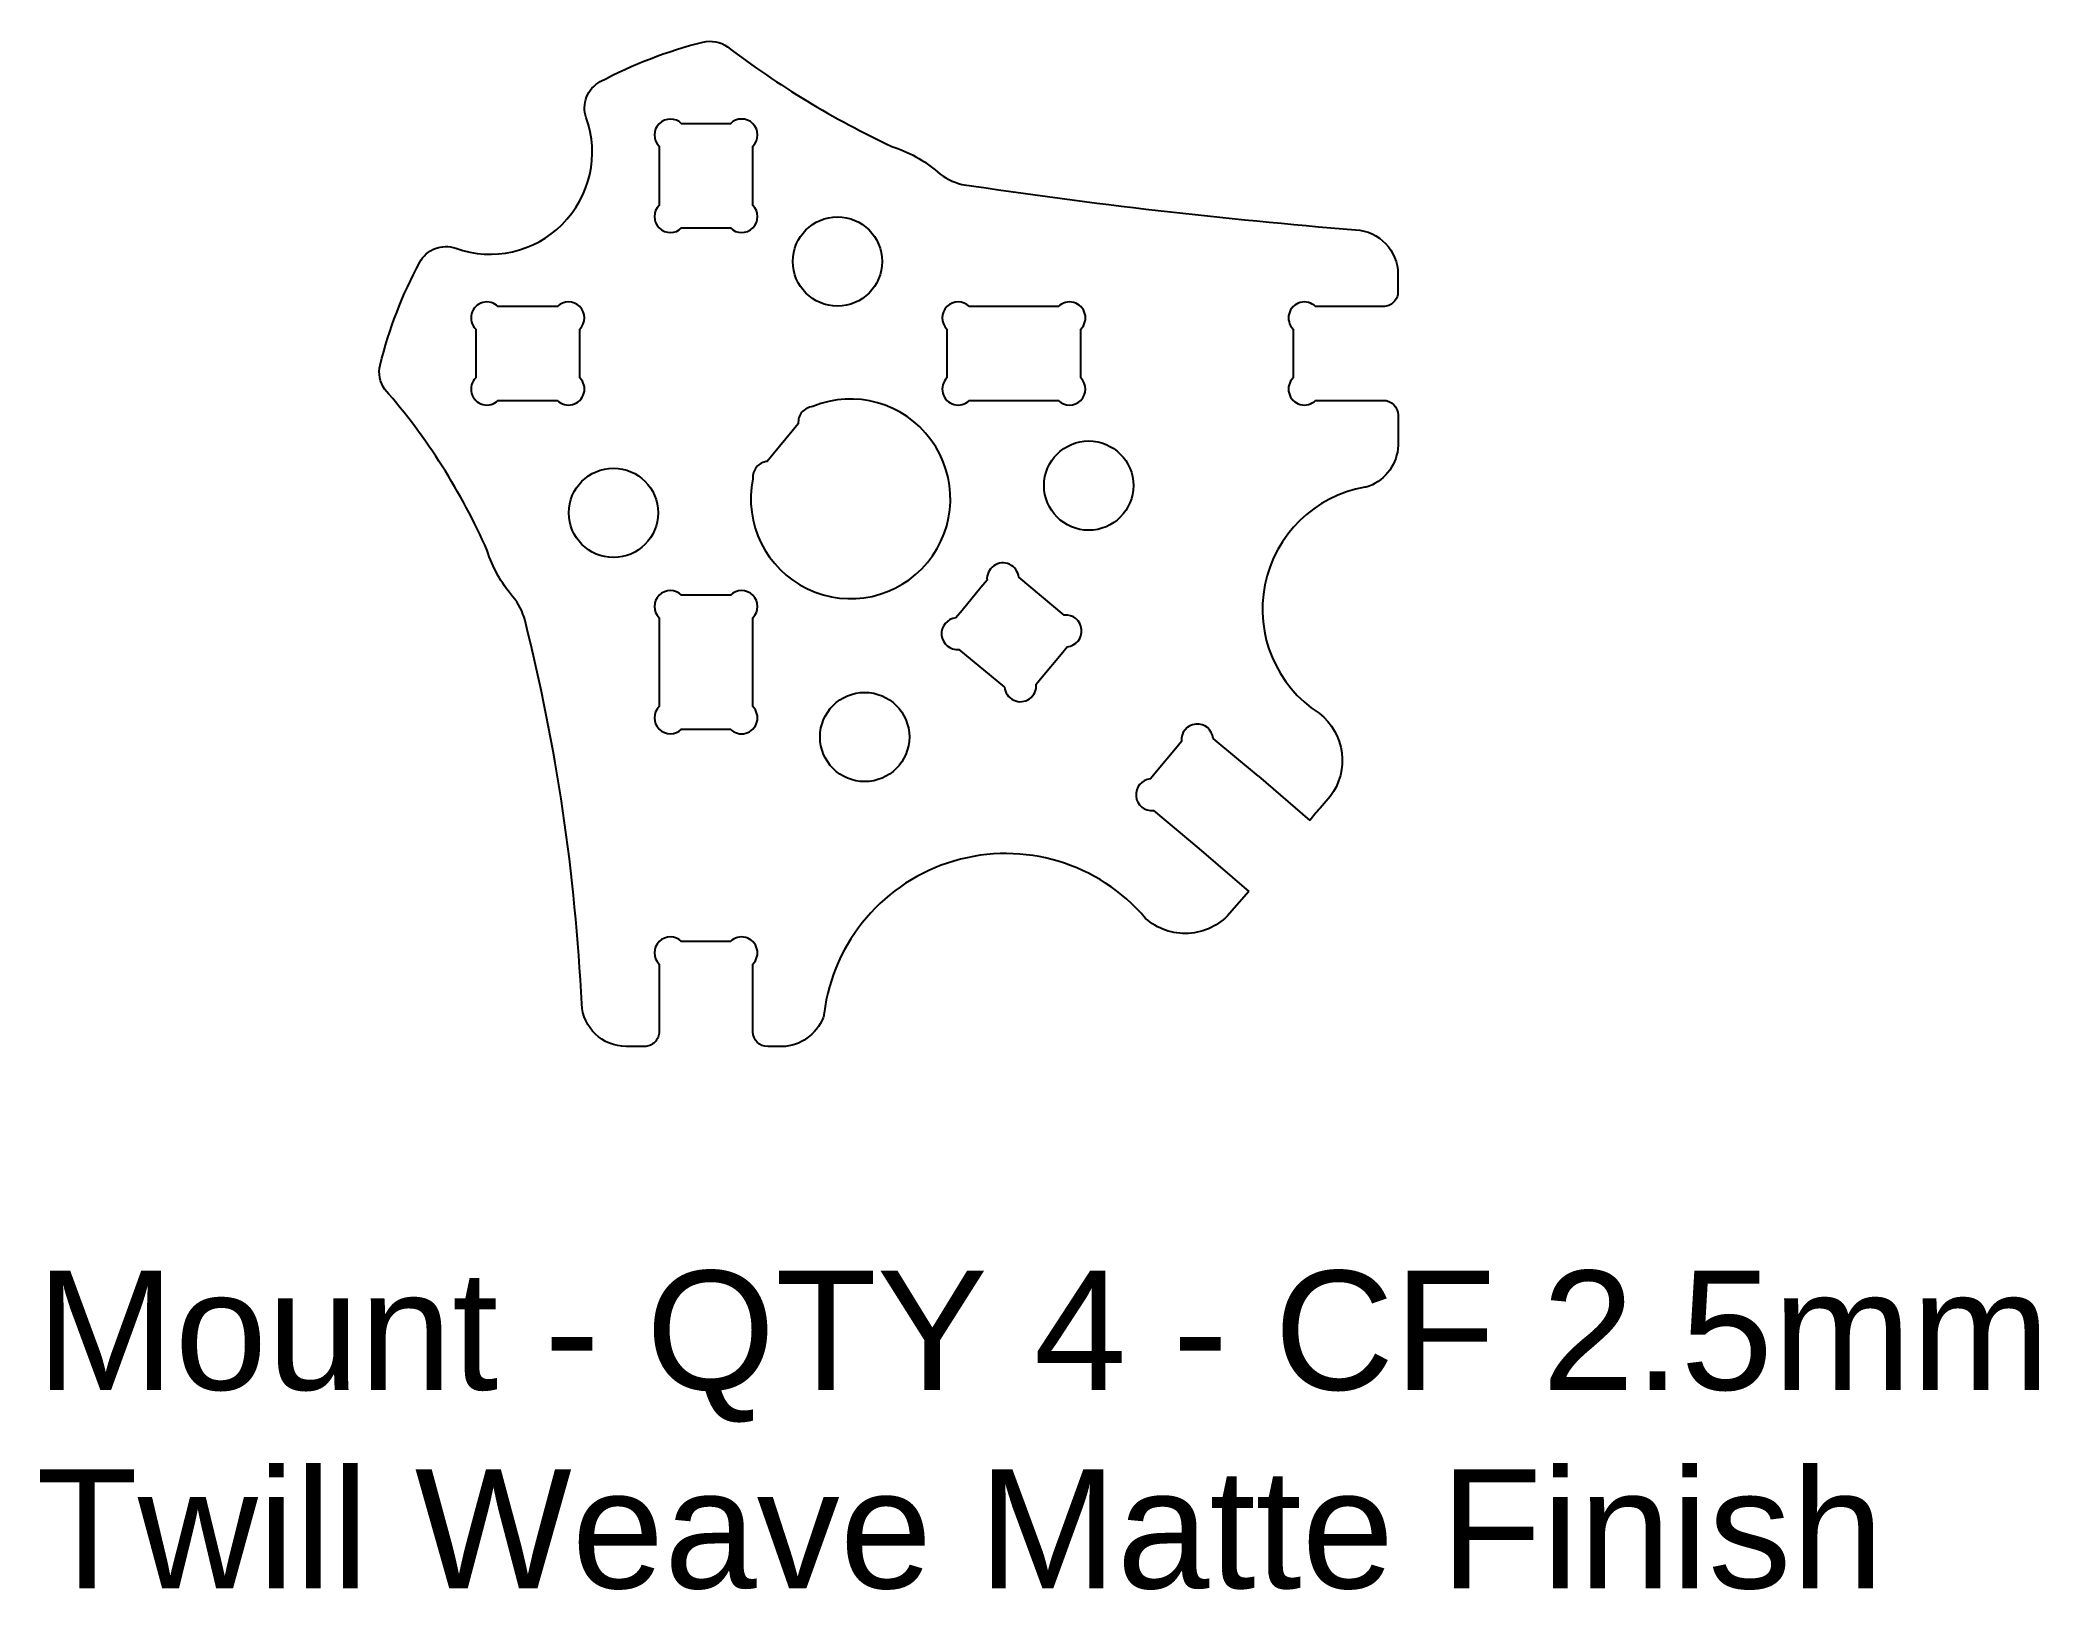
# Model space of a CAD drawing. Header units: inches. Extents: x -13.6 to 53.6, y -25.1 to 26.9.
import ezdxf

# ---------------------------------------------------------------- set-up
doc = ezdxf.new("R2010")
doc.units = ezdxf.units.IN
doc.header["$MEASUREMENT"] = 0
doc.layers.add('Motor Mount Final 3.15 2.5mm thick', color=151, linetype='Continuous')
doc.styles.get("Standard").update_dxf_attribs({"font": 'arial.ttf'})

# ---------------------------------------------------------------- blocks, each defined once
blk = doc.blocks.new('A$Cc09f6dd6')
at = {"layer": 'Motor Mount Final 3.15 2.5mm thick'}
for p, q in [((13.713, -9.314), (15.436, -10.801)), ((11.704, -11.74), (13.378, -13.185))]:
    blk.add_line(p, q, dxfattribs=at)
for points in [[(-6.436, -17.309), (-6.436, -17.896, -0.414456), (-6.937, -18.396), (-7.253, -18.396), (-7.542, -18.395, -0.400043), (-9.039, -16.967, 0.049564), (-10.944, -4.088, 0.115287), (-11.361, -3.279, -0.10021), (-12.216, -1.733, 0.076467), (-15.653, 3.672, -0.220263), (-15.812, 4.497, -0.062487), (-14.484, 7.947, -0.370887), (-13.268, 8.417, 0.632184), (-8.885, 12.799, -0.370887), (-8.416, 14.016, -0.062487), (-4.965, 15.344, -0.220263), (-4.14, 15.185, 0.053083), (1.38, 11.84, -0.10021), (2.924, 10.983, 0.115287), (3.733, 10.565, 0.017079), (16.967, 9.039, -0.400043), (18.395, 7.542), (18.396, 7.013), (18.396, 6.96, -0.41449), (17.896, 6.46)], [(17.896, 6.46), (15.629, 6.46, 1), (14.872, 5.703), (14.872, 5.385), (14.872, 4.385), (14.872, 4.066, 1), (15.629, 3.31), (17.122, 3.31), (17.899, 3.31)], [(-1.275, 3.101, 0.414214), (-1.758, 2.519), (-1.961, 2.273), (-2.599, 1.503), (-2.802, 1.258, 0.414214), (-3.284, 0.675, 0.414214)], [(17.899, 3.31, -0.413937), (18.399, 2.81), (18.399, 2.541), (18.399, 1.799, -0.299276), (17.43, 0.428, -0.078712), (17.278, 0.394)], [(15.743, -7.203), (15.743, -7.203, -0.413249), (16.113, -10.002), (15.779, -10.389, 0.016708), (15.435, -10.801)], [(13.713, -9.314), (12.183, -8.047, 1), (11.118, -8.147), (10.915, -8.392), (10.277, -9.162), (10.074, -9.407, 1), (10.174, -10.472), (11.704, -11.74)], [(13.378, -13.185), (12.735, -13.93, -0.414214), (9.911, -14.092)], [(-0.894, -17.278, -0.078712), (-0.928, -17.431, -0.299276), (-2.298, -18.4), (-2.78, -18.399), (-2.787, -18.399, -0.413972), (-3.286, -17.899), (-3.286, -15.628, 1), (-4.043, -14.872), (-4.361, -14.872), (-5.361, -14.872), (-5.68, -14.872, 1), (-6.436, -15.628), (-6.436, -17.122), (-6.436, -17.309)]]:
    blk.add_lwpolyline(points, format="xyb", dxfattribs=at)
for points in [[(-6.436, 9.859, 1), (-5.68, 9.103), (-5.361, 9.103), (-4.361, 9.103), (-4.043, 9.103, 1), (-3.286, 9.859), (-3.286, 11.846, 1), (-4.043, 12.603), (-4.361, 12.603), (-5.361, 12.603), (-5.68, 12.603, 1), (-6.436, 11.846)], [(-9.859, 3.31, 1), (-9.102, 4.066), (-9.102, 4.385), (-9.102, 5.385), (-9.102, 5.703, 1), (-9.859, 6.46), (-11.845, 6.46, 1), (-12.602, 5.703), (-12.602, 5.385), (-12.602, 4.385), (-12.602, 4.066, 1), (-11.845, 3.31)], [(3.237, 4.385), (3.237, 4.066, 1), (3.993, 3.31), (5.487, 3.31), (6.98, 3.31, 1), (7.737, 4.066), (7.737, 4.385), (7.737, 5.385), (7.737, 5.703, 1), (6.98, 6.46), (3.993, 6.46, 1), (3.237, 5.703), (3.237, 5.385)], [(5.171, -6.328, 1), (6.236, -6.228), (6.439, -5.983), (7.077, -5.213), (7.28, -4.967, 1), (7.18, -3.902), (5.65, -2.635, 1), (4.585, -2.735), (4.381, -2.98), (3.744, -3.75), (3.54, -3.995, 1), (3.64, -5.061)], [(-5.361, -3.236), (-5.68, -3.236, 1), (-6.436, -3.993), (-6.436, -5.486), (-6.436, -6.979, 1), (-5.68, -7.736), (-5.361, -7.736), (-4.361, -7.736), (-4.043, -7.736, 1), (-3.286, -6.979), (-3.286, -3.993, 1), (-4.043, -3.236), (-4.361, -3.236)]]:
    blk.add_lwpolyline(points, format="xyb", close=True, dxfattribs=at)
for centre in [(-0.443, 7.974), (8.002, 0.446), (-7.972, -0.47), (0.473, -7.999)]:
    blk.add_circle(centre, 1.5, dxfattribs=at)
for centre, radius, start, end in [((0, 0), 3.353, 168.3801, 112.34822), ((18.006, -3.707), 4.165, 100.07779, 237.07642), ((5.213, -18.072), 6.158, 40.26684, 172.58894)]:
    blk.add_arc(centre, radius, start, end, dxfattribs=at)
at = {"layer": 'Motor Mount Final 3.15 2.5mm thick', "insert": (-27.372, -25.93), "char_height": 4, "attachment_point": 1}
blk.add_mtext_dynamic_manual_height_columns('Mount - QTY 4 - CF 2.5mm Twill Weave Matte Finish', width=77.18879, gutter_width=1, heights=[0], dxfattribs=at)

msp = doc.modelspace()

# ---------------------------------------------------------------- block references
msp.add_blockref('A$Cc09f6dd6', (13.689, 11.511))

doc.saveas('drawing.dxf')
